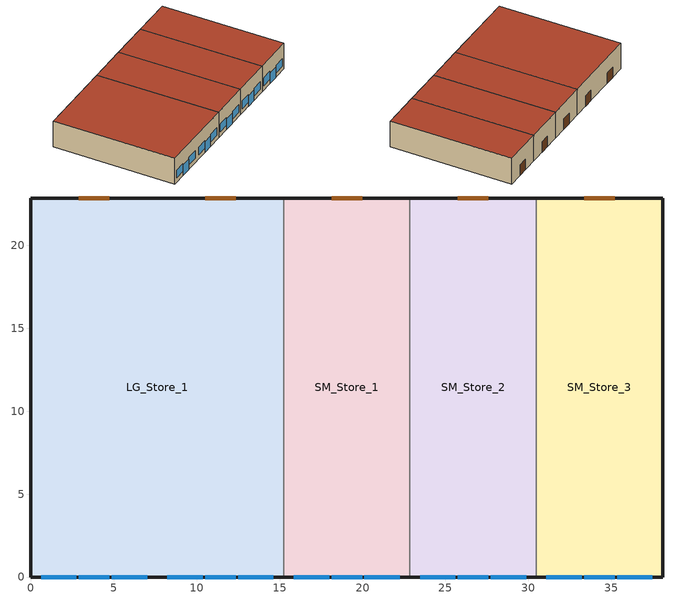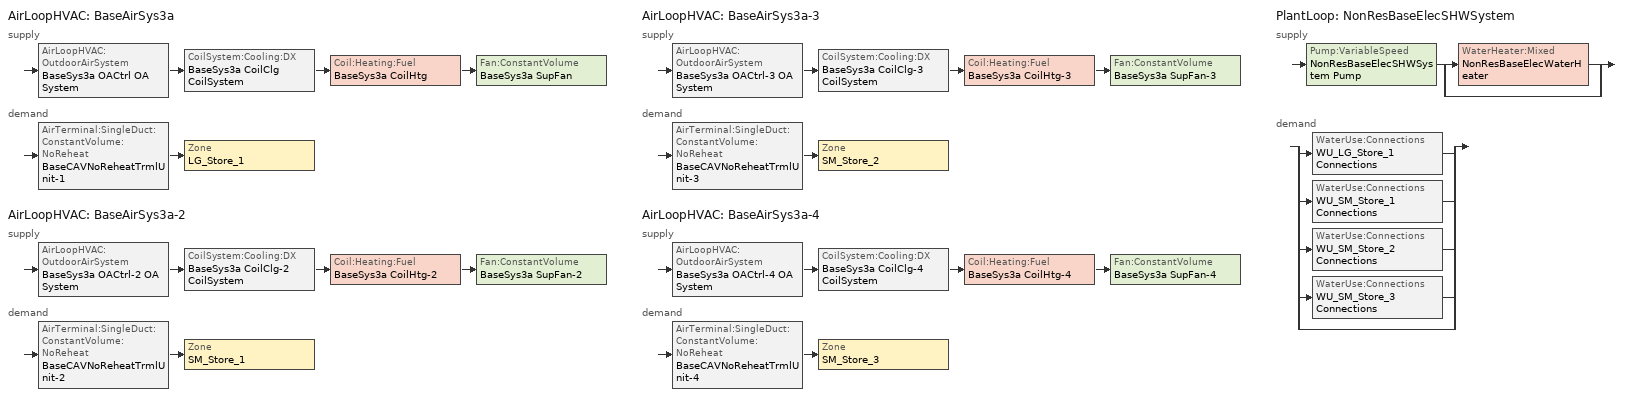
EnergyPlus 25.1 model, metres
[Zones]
LG_Store_1
 floor ground (LG_Store_1_Floor SlabOnOrBelowGradeF073): 15.24,22.86 15.24,0 0,0 0,22.86 z0
 wall outside (ExtWall_MetalFramed_NonRes): 15.24,22.86 0,22.86 0,0 15.24,0 z0:5.18
 wall to SM_Store_1 (IntWall_MetalFramed): 15.24,0 15.24,22.86 z0:5.18
 window (FixedWindow_NonRes): 2.9,0 4.73,0 / 10.52,0 12.35,0 z0:2.13; 0.61,0 2.74,0 / 4.88,0 7.01,0 / 8.23,0 10.36,0 / 12.5,0 14.63,0 z0.91:2.43
 door (ExtOpaqueDoorU145): 4.73,22.86 2.9,22.86 / 12.35,22.86 10.52,22.86 z0:2.13
 roof outside (FlatRoof_WoodFramingAndOther_NonRes): 15.24,0 15.24,22.86 0,22.86 0,0 z5.18
SM_Store_1
 floor ground (SM_Store_1_Floor SlabOnOrBelowGradeF073): 22.86,22.86 22.86,0 15.24,0 15.24,22.86 z0
 wall outside (ExtWall_MetalFramed_NonRes): 15.24,0 22.86,0 / 22.86,22.86 15.24,22.86 z0:5.18
 wall to SM_Store_2 (IntWall_MetalFramed): 22.86,0 22.86,22.86 z0:5.18
 window (FixedWindow_NonRes): 18.14,0 19.97,0 z0:2.13; 15.85,0 17.98,0 / 20.12,0 22.25,0 z0.91:2.43
 door (ExtOpaqueDoorU145): 19.97,22.86 18.14,22.86 z0:2.13
 roof outside (FlatRoof_WoodFramingAndOther_NonRes): 22.86,0 22.86,22.86 15.24,22.86 15.24,0 z5.18
SM_Store_2
 floor ground (SM_Store_2_Floor SlabOnOrBelowGradeF073): 30.48,22.86 30.48,0 22.86,0 22.86,22.86 z0
 wall outside (ExtWall_MetalFramed_NonRes): 22.86,0 30.48,0 / 30.48,22.86 22.86,22.86 z0:5.18
 wall to SM_Store_3 (IntWall_MetalFramed): 30.48,0 30.48,22.86 z0:5.18
 window (FixedWindow_NonRes): 25.76,0 27.58,0 z0:2.13; 23.47,0 25.6,0 / 27.74,0 29.87,0 z0.91:2.43
 door (ExtOpaqueDoorU145): 27.58,22.86 25.76,22.86 z0:2.13
 roof outside (FlatRoof_WoodFramingAndOther_NonRes): 30.48,0 30.48,22.86 22.86,22.86 22.86,0 z5.18
SM_Store_3
 floor ground (SM_Store_3_Floor SlabOnOrBelowGradeF073): 38.1,22.86 38.1,0 30.48,0 30.48,22.86 z0
 wall outside (ExtWall_MetalFramed_NonRes): 30.48,0 38.1,0 38.1,22.86 30.48,22.86 z0:5.18
 window (FixedWindow_NonRes): 33.38,0 35.2,0 z0:2.13; 31.09,0 33.22,0 / 35.36,0 37.49,0 z0.91:2.43
 door (ExtOpaqueDoorU145): 35.2,22.86 33.38,22.86 z0:2.13
 roof outside (FlatRoof_WoodFramingAndOther_NonRes): 38.1,0 38.1,22.86 30.48,22.86 30.48,0 z5.18
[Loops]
AirLoopHVAC 'BaseAirSys3a'
 supply: AirLoopHVAC:OutdoorAirSystem 'BaseSys3a OACtrl OA System' > CoilSystem:Cooling:DX 'BaseSys3a CoilClg CoilSystem' > Coil:Heating:Fuel 'BaseSys3a CoilHtg' > Fan:ConstantVolume 'BaseSys3a SupFan'
 demand: AirTerminal:SingleDuct:ConstantVolume:NoReheat 'BaseCAVNoReheatTrmlUnit-1' > Zone 'LG_Store_1'
AirLoopHVAC 'BaseAirSys3a-2'
 supply: AirLoopHVAC:OutdoorAirSystem 'BaseSys3a OACtrl-2 OA System' > CoilSystem:Cooling:DX 'BaseSys3a CoilClg-2 CoilSystem' > Coil:Heating:Fuel 'BaseSys3a CoilHtg-2' > Fan:ConstantVolume 'BaseSys3a SupFan-2'
 demand: AirTerminal:SingleDuct:ConstantVolume:NoReheat 'BaseCAVNoReheatTrmlUnit-2' > Zone 'SM_Store_1'
AirLoopHVAC 'BaseAirSys3a-3'
 supply: AirLoopHVAC:OutdoorAirSystem 'BaseSys3a OACtrl-3 OA System' > CoilSystem:Cooling:DX 'BaseSys3a CoilClg-3 CoilSystem' > Coil:Heating:Fuel 'BaseSys3a CoilHtg-3' > Fan:ConstantVolume 'BaseSys3a SupFan-3'
 demand: AirTerminal:SingleDuct:ConstantVolume:NoReheat 'BaseCAVNoReheatTrmlUnit-3' > Zone 'SM_Store_2'
AirLoopHVAC 'BaseAirSys3a-4'
 supply: AirLoopHVAC:OutdoorAirSystem 'BaseSys3a OACtrl-4 OA System' > CoilSystem:Cooling:DX 'BaseSys3a CoilClg-4 CoilSystem' > Coil:Heating:Fuel 'BaseSys3a CoilHtg-4' > Fan:ConstantVolume 'BaseSys3a SupFan-4'
 demand: AirTerminal:SingleDuct:ConstantVolume:NoReheat 'BaseCAVNoReheatTrmlUnit-4' > Zone 'SM_Store_3'
PlantLoop 'NonResBaseElecSHWSystem'
 supply: Pump:VariableSpeed 'NonResBaseElecSHWSystem Pump' > split
  | WaterHeater:Mixed 'NonResBaseElecWaterHeater'
  | bypass
 demand: split
  | WaterUse:Connections 'WU_LG_Store_1 Connections'
  | WaterUse:Connections 'WU_SM_Store_1 Connections'
  | WaterUse:Connections 'WU_SM_Store_2 Connections'
  | WaterUse:Connections 'WU_SM_Store_3 Connections'
  | bypass
[Building]
RetailStripMall: North Axis {deg}=0; Loads Convergence Tolerance Value {W}=0.5; Temperature Convergence Tolerance Value {deltaC}=0.5; Solar Distribution=FullExterior; Maximum Number of Warmup Days=50
[Site:Location]
OAKLAND INTL: Latitude {deg}=38.58; Longitude {deg}=-121.49; Time Zone {hr}=-8; Elevation {m}=2.4384
[SizingPeriod:DesignDay] Day of Month=21; Dry-Bulb Temperature Range Modifier Type=DefaultMultipliers; Humidity Condition Type=WetBulb; Barometric Pressure {Pa}=101284; Wind Speed {m/s}=3; Rain Indicator=No; Snow Indicator=No; Daylight Saving Time Indicator=No
Name | Month | Day Type | Maximum Dry-Bulb Temperature {C} | Daily Dry-Bulb Temperature Range {deltaC} | Wetbulb or DewPoint at Maximum Dry-Bulb {C} | Wind Direction {deg} | Solar Model Indicator | ASHRAE Clear Sky Optical Depth for Beam Irradiance (taub) | ASHRAE Clear Sky Optical Depth for Diffuse Irradiance (taud) | Sky Clearness
OAKLAND INTL  August .4% Condns DB=>MCWB | 8 | SummerDesignDay | 30.3 | 7.8 | 19 | 310 | ASHRAETau | 0.349 | 2.465
OAKLAND INTL  July .4% Condns DB=>MCWB | 7 | SummerDesignDay | 28.9 | 7.7 | 19.3 | 310 | ASHRAETau | 0.369 | 2.413
OAKLAND INTL  June .4% Condns DB=>MCWB | 6 | SummerDesignDay | 31.1 | 8.3 | 18.5 | 310 | ASHRAETau | 0.36 | 2.435
OAKLAND INTL  November .4% Condns DB=>MCWB | 11 | SummerDesignDay | 23.4 | 8.3 | 15 | 310 | ASHRAETau | 0.324 | 2.548
OAKLAND INTL  October .4% Condns DB=>MCWB | 10 | SummerDesignDay | 29.4 | 9.6 | 16.7 | 310 | ASHRAETau | 0.34 | 2.521
OAKLAND INTL  September .4% Condns DB=>MCWB | 9 | SummerDesignDay | 32.2 | 9.2 | 18.6 | 310 | ASHRAETau | 0.348 | 2.454
OAKLAND INTL Ann Htg 99.6% Condns DB | 1 | WinterDesignDay | 2.7 | 0 | 2.7 | 50 | ASHRAEClearSky |  |  | 0
[Site:WaterMainsTemperature]
Calculation Method=Schedule; Temperature Schedule=WaterMainCZ03
[Material]
Name | Roughness | Thickness {m} | Conductivity {W/m-K} | Density {kg/m3} | Specific Heat {J/kg-K} | Thermal Absorptance | Solar Absorptance | Visible Absorptance
Air - Metal Wall Framing - 16 or 24 in. OC | Smooth | 0.1397 | 1.22017 | 1.28148 | 1004.832 | 0.9 | 0.7 | 0.7
ExtWall_MetalFramed_NonRes Insulation | Smooth | 0.0023876 | 0.0230188 | 16.0185 | 1130.436 | 0.9 | 0.7 | 0.7
Gypsum Board - 5/8 in. | MediumRough | 0.016002 | 0.158656 | 640.739 | 1130.436 | 0.9 | 0.7 | 0.8
Metal Standing Seam - 1/16 in. | Smooth | 0.0015875 | 15.363 | 7820.53 | 502.416 | 0.85 | 0.92 | 0.85
Stucco - 7/8 in. | MediumRough | 0.022352 | 0.700948 | 1855.1 | 837.36 | 0.9 | 0.7 | 0.8
Built-up roofing | Rough | 0.0002413 | 0.023072 | 17940.7 | 6.10864e+06 | 0.9 | 0.7 | 0.8
FlatRoof_WoodFramingAndOther_NonRes Insulation | Smooth | 0.063754 | 0.0230188 | 16.0185 | 1130.436 | 0.9 | 0.7 | 0.8
[Material:NoMass]
ExtOpaqueDoorU145 Material: Roughness=MediumSmooth; Thermal Resistance {m2-K/W}=0.00212643; Thermal Absorptance=0.9; Solar Absorptance=0.7; Visible Absorptance=0.7
[WindowMaterial:SimpleGlazingSystem]
FixedWindow_NonRes Material: U-Factor {W/m2-K}=4.20191; Solar Heat Gain Coefficient=0.525; Visible Transmittance=0.42
[Construction]
FixedWindow_NonRes: FixedWindow_NonRes Material
IntWall_MetalFramed: Gypsum Board - 5/8 in., Air - Metal Wall Framing - 16 or 24 in. OC, Gypsum Board - 5/8 in.
ExtWall_MetalFramed_NonRes: Stucco - 7/8 in., ExtWall_MetalFramed_NonRes Insulation, Air - Metal Wall Framing - 16 or 24 in. OC, Gypsum Board - 5/8 in.
ExtOpaqueDoorU145: ExtOpaqueDoorU145 Material
FlatRoof_WoodFramingAndOther_NonRes: Built-up roofing, Metal Standing Seam - 1/16 in., FlatRoof_WoodFramingAndOther_NonRes Insulation, Gypsum Board - 5/8 in.
[Construction:FfactorGroundFloor] F-Factor {W/m-K}=1.26344
Name | Area {m2} | PerimeterExposed {m}
LG_Store_1_Floor SlabOnOrBelowGradeF073 | 348.3864 | 53.34
SM_Store_1_Floor SlabOnOrBelowGradeF073; SM_Store_2_Floor SlabOnOrBelowGradeF073 | 174.1932 | 15.24
SM_Store_3_Floor SlabOnOrBelowGradeF073 | 174.1932 | 38.1
[Zone] Type=1; Multiplier=1; Ceiling Height {m}=autocalculate; Volume {m3}=autocalculate; Part of Total Floor Area=Yes
Name | Floor Area {m2}
LG_Store_1 | 348.39
SM_Store_1; SM_Store_2; SM_Store_3 | 174.19
[ZoneList]
ZL_Retail_Sales_Area_Retail_Merchandise_Sales: LG_Store_1, SM_Store_1, SM_Store_2, SM_Store_3
[People]
People_Retail_Sales_Area_Retail_Merchandise_Sales: Zone or ZoneList or Space or SpaceList=ZL_Retail_Sales_Area_Retail_Merchandise_Sales; Number of People Schedule=RetailStripMallRetailOccupancy; Number of People Calculation Method=People/Area; People per Floor Area {person/m2}=0.182987; Fraction Radiant=0.3; Sensible Heat Fraction=autocalculate; Activity Level Schedule=RetailSalePeopleActivityLevel; Carbon Dioxide Generation Rate {m3/s-W}=3.82e-08; Enable ASHRAE 55 Comfort Warnings=No; Mean Radiant Temperature Calculation Type=EnclosureAveraged; Clothing Insulation Calculation Method=ClothingInsulationSchedule; Cold Stress Temperature Threshold {C}=15.56; Heat Stress Temperature Threshold {C}=30
[Lights]
Lights_Retail_Sales_Area_Retail_Merchandise_Sales: Zone or ZoneList or Space or SpaceList=ZL_Retail_Sales_Area_Retail_Merchandise_Sales; Schedule=RetailStripMallRetailLights; Design Level Calculation Method=Watts/Area; Watts per Floor Area {W/m2}=12.9167; Return Air Fraction=0; Fraction Radiant=0.58; Fraction Visible=0; Fraction Replaceable=1; Return Air Fraction Calculated from Plenum Temperature=No; Return Air Fraction Function of Plenum Temperature Coefficient 1=0; Return Air Fraction Function of Plenum Temperature Coefficient 2 {1/K}=0
[ElectricEquipment]
Equip_ZL_Retail_Sales_Area_Retail_Merchandise_Sales: Zone or ZoneList or Space or SpaceList=ZL_Retail_Sales_Area_Retail_Merchandise_Sales; Schedule=RetailStripMallRetailElecEquipment; Design Level Calculation Method=Watts/Area; Watts per Floor Area {W/m2}=4.30556; Fraction Latent=0; Fraction Radiant=0.2; Fraction Lost=0
[ZoneInfiltration:DesignFlowRate] Schedule=RetailStripMallRetailInfiltration; Design Flow Rate Calculation Method=Flow/ExteriorWallArea; Flow Rate per Exterior Surface Area {m3/s-m2}=0.00235155; Constant Term Coefficient=1; Temperature Term Coefficient=0; Velocity Term Coefficient=0.224052; Velocity Squared Term Coefficient=0; Density Basis=Outdoor
Name | Zone or ZoneList or Space or SpaceList
Infil_LG_Store_1 | LG_Store_1
Infil_SM_Store_1 | SM_Store_1
Infil_SM_Store_2 | SM_Store_2
Infil_SM_Store_3 | SM_Store_3
[Exterior:Lights] Control Option=AstronomicalClock
Name | Schedule | Design Level {W}
ExtLights_Motion_RetailStripMall | RetailStripMallExtLightingMotionCtrl | 913.537
ExtLights_NonMotion_RetailStripMall | RetailStripMallExtLightingNonMotionCtrl | 346.562
[DesignSpecification:OutdoorAir] Outdoor Air Method=Maximum; Outdoor Air Flow per Person {m3/s-person}=9.43895e-05; Outdoor Air Flow per Zone Floor Area {m3/s-m2}=0.001016; Outdoor Air Flow per Zone {m3/s}=0; Outdoor Air Flow Air Changes per Hour {1/hr}=0
DSOA_LG_Store_1; DSOA_SM_Store_1; DSOA_SM_Store_2; DSOA_SM_Store_3
[Sizing:Plant]
NonResBaseElecSHWSystem: Loop Type=Heating; Design Loop Exit Temperature {C}=57.2222; Loop Design Temperature Difference {deltaC}=44.4444; Sizing Option=NonCoincident; Zone Timesteps in Averaging Window=1
[ZoneControl:Thermostat]
ZC_ZL_Retail_Sales_Area_Retail_Merchandise_Sales: Zone or ZoneList=ZL_Retail_Sales_Area_Retail_Merchandise_Sales; Control Type Schedule=ZL_Retail_Sales_Area_Retail_Merchandise_Sales Thermostat Schedule; Control 1=TSDSP_ZL_Retail_Sales_Area_Retail_Merchandise_Sales; Temperature Difference Between Cutout And Setpoint {deltaC}=0
[ThermostatSetpoint:DualSetpoint]
TSDSP_ZL_Retail_Sales_Area_Retail_Merchandise_Sales: Heating Setpoint Temperature Schedule=RetailStripMallRetailHtgSetpt; Cooling Setpoint Temperature Schedule=RetailStripMallRetailClgSetpt
[Pump:VariableSpeed]
NonResBaseElecSHWSystem Pump: Design Maximum Flow Rate {m3/s}=Autosize; Design Pump Head {Pa}=179352; Design Power Consumption {W}=Autosize; Motor Efficiency=0.9; Fraction of Motor Inefficiencies to Fluid Stream=0; Coefficient 1 of the Part Load Performance Curve=0; Coefficient 2 of the Part Load Performance Curve=1; Coefficient 3 of the Part Load Performance Curve=0; Coefficient 4 of the Part Load Performance Curve=0; Design Minimum Flow Rate {m3/s}=0; Pump Control Type=Continuous; Design Power Sizing Method=PowerPerFlowPerPressure; Design Electric Power per Unit Flow Rate {W/(m3/s)}=348701.1; Design Shaft Power per Unit Flow Rate per Unit Head {W/((m3/s)-Pa)}=1.28205; Design Minimum Flow Rate Fraction=0
[WaterHeater:Mixed]
NonResBaseElecWaterHeater: Tank Volume {m3}=0.189271; Setpoint Temperature Schedule=SHWSystemSetpointTemp135; Deadband Temperature Difference {deltaC}=2; Maximum Temperature Limit {C}=82; Heater Control Type=Cycle; Heater Maximum Capacity {W}=20645.5; Heater Minimum Capacity {W}=0; Heater Ignition Minimum Flow Rate {m3/s}=0; Heater Ignition Delay {s}=0; Heater Fuel Type=Electricity; Heater Thermal Efficiency=1; Off Cycle Parasitic Fuel Consumption Rate {W}=0; Off Cycle Parasitic Heat Fraction to Tank=0; On Cycle Parasitic Fuel Consumption Rate {W}=0; On Cycle Parasitic Heat Fraction to Tank=0; Ambient Temperature Indicator=Schedule; Ambient Temperature Schedule=WaterHeaterAmbientTemp; Off Cycle Loss Coefficient to Ambient Temperature {W/K}=1.84782; Off Cycle Loss Fraction to Zone=1; On Cycle Loss Coefficient to Ambient Temperature {W/K}=1.84782; On Cycle Loss Fraction to Zone=1; Use Side Effectiveness=1; Source Side Effectiveness=1; Use Side Design Flow Rate {m3/s}=autosize; Source Side Design Flow Rate {m3/s}=autosize; Indirect Water Heating Recovery Time {hr}=1.5; Source Side Flow Control Mode=IndirectHeatPrimarySetpoint
[PlantLoop]
NonResBaseElecSHWSystem: Fluid Type=Water; Plant Equipment Operation Scheme=NonResBaseElecSHWSystem Operation Schemes; Maximum Loop Temperature {C}=100; Minimum Loop Temperature {C}=0; Maximum Loop Flow Rate {m3/s}=Autosize; Minimum Loop Flow Rate {m3/s}=0; Plant Loop Volume {m3}=Autocalculate; Load Distribution Scheme=Optimal; Plant Loop Demand Calculation Scheme=SingleSetpoint; Common Pipe Simulation=None; Pressure Simulation Type=None; Loop Circulation Time {minutes}=2
[PlantEquipmentList]
NonResBaseElecSHWSystem Equipment List: NonResBaseElecWaterHeater
[PlantEquipmentOperation:HeatingLoad]
NonResBaseElecSHWSystem Heating Operation Scheme: Load Range 1 Lower Limit {W}=0; Load Range 1 Upper Limit {W}=1000000000; Range 1 Equipment List=NonResBaseElecSHWSystem Equipment List
[PlantEquipmentOperationSchemes]
NonResBaseElecSHWSystem Operation Schemes: Control Scheme 1=NonResBaseElecSHWSystem Heating Operation Scheme; Control Scheme 1 Schedule=Always On Discrete
[SetpointManager:Scheduled]
NonResBaseElecSHWSystem SPM Scheduled: Control Variable=Temperature; Schedule=TargetSHWTemp135; Setpoint Node or NodeList=NonResBaseElecSHWSystem Supply Mixer Outlet Node
[WaterUse:Equipment] Flow Rate Fraction Schedule=RetailStripMallRetailServiceHotWater; Target Temperature Schedule=TargetSHWTemp135
Name | Peak Flow Rate {m3/s} | Zone
WU_LG_Store_1 | 6.03306e-06 | LG_Store_1
WU_SM_Store_1 | 3.01644e-06 | SM_Store_1
WU_SM_Store_2 | 3.01644e-06 | SM_Store_2
WU_SM_Store_3 | 3.01644e-06 | SM_Store_3
[WaterUse:Connections] Drain Water Heat Exchanger Type=None; Drain Water Heat Exchanger Destination=Plant
Name | Water Use Equipment 1
WU_LG_Store_1 Connections | WU_LG_Store_1
WU_SM_Store_1 Connections | WU_SM_Store_1
WU_SM_Store_2 Connections | WU_SM_Store_2
WU_SM_Store_3 Connections | WU_SM_Store_3
[Sizing:Zone] Zone Cooling Design Supply Air Temperature Input Method=TemperatureDifference; Zone Cooling Design Supply Air Temperature {C}=14; Zone Cooling Design Supply Air Temperature Difference {deltaC}=11.1111; Zone Heating Design Supply Air Temperature Input Method=TemperatureDifference; Zone Heating Design Supply Air Temperature {C}=40; Zone Heating Design Supply Air Temperature Difference {deltaC}=13.8889; Zone Cooling Design Supply Air Humidity Ratio {kgWater/kgDryAir}=0.0085; Zone Heating Design Supply Air Humidity Ratio {kgWater/kgDryAir}=0.008; Cooling Design Air Flow Method=DesignDay; Cooling Design Air Flow Rate {m3/s}=0; Cooling Minimum Air Flow per Zone Floor Area {m3/s-m2}=0; Cooling Minimum Air Flow {m3/s}=0; Cooling Minimum Air Flow Fraction=0; Heating Design Air Flow Method=DesignDay; Heating Design Air Flow Rate {m3/s}=0; Heating Maximum Air Flow per Zone Floor Area {m3/s-m2}=0; Heating Maximum Air Flow {m3/s}=0; Account for Dedicated Outdoor Air System=No; Zone Load Sizing Method=Sensible Load Only No Latent Load; Zone Latent Cooling Design Supply Air Humidity Ratio Input Method=HumidityRatioDifference; Zone Cooling Design Supply Air Humidity Ratio Difference {kgWater/kgDryAir}=0.005; Zone Latent Heating Design Supply Air Humidity Ratio Input Method=HumidityRatioDifference; Zone Humidification Design Supply Air Humidity Ratio Difference {kgWater/kgDryAir}=0.005
Name | Design Specification Outdoor Air Object | Heating Maximum Air Flow Fraction
LG_Store_1 | DSOA_LG_Store_1 | 0.5
SM_Store_1 | DSOA_SM_Store_1 | 0
SM_Store_2 | DSOA_SM_Store_2 | 0
SM_Store_3 | DSOA_SM_Store_3 | 0
[Sizing:System] Type of Load to Size On=Sensible; Design Outdoor Air Flow Rate {m3/s}=Autosize; Preheat Design Temperature {C}=5.68434e-14; Preheat Design Humidity Ratio {kgWater/kgDryAir}=0; Precool Design Temperature {C}=5.68434e-14; Precool Design Humidity Ratio {kgWater/kgDryAir}=0; Central Cooling Design Supply Air Temperature {C}=12.7778; Central Heating Design Supply Air Temperature {C}=35; Type of Zone Sum to Use=NonCoincident; 100% Outdoor Air in Cooling=No; 100% Outdoor Air in Heating=No; Central Cooling Design Supply Air Humidity Ratio {kgWater/kgDryAir}=0.0085; Central Heating Design Supply Air Humidity Ratio {kgWater/kgDryAir}=0.008; Cooling Supply Air Flow Rate Method=DesignDay; Cooling Supply Air Flow Rate {m3/s}=0; Cooling Supply Air Flow Rate Per Floor Area {m3/s-m2}=0.00996765; Cooling Fraction of Autosized Cooling Supply Air Flow Rate=1; Cooling Supply Air Flow Rate Per Unit Cooling Capacity {m3/s-W}=3.94755e-05; Heating Supply Air Flow Rate Method=DesignDay; Heating Supply Air Flow Rate {m3/s}=0; Heating Supply Air Flow Rate Per Floor Area {m3/s-m2}=0.00996765; Heating Fraction of Autosized Heating Supply Air Flow Rate=1; Heating Fraction of Autosized Cooling Supply Air Flow Rate=1; Heating Supply Air Flow Rate Per Unit Heating Capacity {m3/s-W}=3.15882e-05; System Outdoor Air Method=ZoneSum; Zone Maximum Outdoor Air Fraction=1; Cooling Design Capacity Method=CoolingDesignCapacity; Cooling Design Capacity {W}=Autosize; Cooling Design Capacity Per Floor Area {W/m2}=234.7; Fraction of Autosized Cooling Design Capacity=1; Heating Design Capacity Method=HeatingDesignCapacity; Heating Design Capacity {W}=Autosize; Heating Design Capacity Per Floor Area {W/m2}=157; Fraction of Autosized Heating Design Capacity=1; Central Cooling Capacity Control Method=OnOff
Name | Central Heating Maximum System Air Flow Ratio
BaseAirSys3a | 0.5
BaseAirSys3a-2; BaseAirSys3a-3; BaseAirSys3a-4 | 1
[AirTerminal:SingleDuct:ConstantVolume:NoReheat] Availability Schedule=Always On Discrete; Maximum Air Flow Rate {m3/s}=autosize
BaseCAVNoReheatTrmlUnit-2; BaseCAVNoReheatTrmlUnit-3; BaseCAVNoReheatTrmlUnit-4; BaseCAVNoReheatTrmlUnit-1
[Zone equipment]
LG_Store_1: BaseCAVNoReheatTrmlUnit-1
SM_Store_1: BaseCAVNoReheatTrmlUnit-2
SM_Store_2: BaseCAVNoReheatTrmlUnit-3
SM_Store_3: BaseCAVNoReheatTrmlUnit-4
[Fan:ConstantVolume] Availability Schedule=RetailStripMallRetailHVACAvail; Fan Total Efficiency=0.57; Pressure Rise {Pa}=891.71; Maximum Flow Rate {m3/s}=autosize; Motor Efficiency=0.88; Motor In Airstream Fraction=1
BaseSys3a SupFan-2; BaseSys3a SupFan-3; BaseSys3a SupFan-4; BaseSys3a SupFan
[Coil:Cooling:DX:SingleSpeed] Availability Schedule=Always On Discrete; Gross Rated Total Cooling Capacity {W}=autosize; Gross Rated Sensible Heat Ratio=Autosize; Gross Rated Cooling COP {W/W}=3.3; Rated Air Flow Rate {m3/s}=autosize; 2017 Rated Evaporator Fan Power Per Volume Flow Rate {W/(m3/s)}=773.3; Total Cooling Capacity Function of Temperature Curve=CoilClgDXQRatio_fTwbToadbSI; Total Cooling Capacity Function of Flow Fraction Curve=CoilClgDXSnglQRatio_fCFMRatio; Energy Input Ratio Function of Flow Fraction Curve=CoilClgDXSnglEIRRatio_fCFMRatio; Part Load Fraction Correlation Curve=CoilClgDXSEEREIRRatio_fQFrac; Minimum Outdoor Dry-Bulb Temperature for Compressor Operation {C}=-25; Condenser Type=AirCooled; Evaporative Condenser Effectiveness=0; Evaporative Condenser Air Flow Rate {m3/s}=Autosize; Evaporative Condenser Pump Rated Power Consumption {W}=Autosize; Crankcase Heater Capacity {W}=0; Maximum Outdoor Dry-Bulb Temperature for Crankcase Heater Operation {C}=0; Basin Heater Capacity {W/K}=0; Basin Heater Setpoint Temperature {C}=10
Name | Energy Input Ratio Function of Temperature Curve
BaseSys3a CoilClg-2; BaseSys3a CoilClg | CoilClgDXSEEREIR_fTwbToadbSI
BaseSys3a CoilClg-3 | CoilClgDXSEEREIR_fTwbToadbSI-2
BaseSys3a CoilClg-4 | CoilClgDXSEEREIR_fTwbToadbSI-3
[Coil:Heating:Fuel] Availability Schedule=Always On Discrete; Fuel Type=NaturalGas; Burner Efficiency=0.8; Nominal Capacity {W}=autosize; On Cycle Parasitic Electric Load {W}=0; Part Load Fraction Correlation Curve=CoilHtgFurnFIRRatio_fQRatio; Off Cycle Parasitic Fuel Load {W}=0
BaseSys3a CoilHtg; BaseSys3a CoilHtg-2; BaseSys3a CoilHtg-3; BaseSys3a CoilHtg-4
[CoilSystem:Cooling:DX] Availability Schedule=Always On Discrete
Name | Cooling Coil
BaseSys3a CoilClg CoilSystem | BaseSys3a CoilClg
BaseSys3a CoilClg-2 CoilSystem | BaseSys3a CoilClg-2
BaseSys3a CoilClg-3 CoilSystem | BaseSys3a CoilClg-3
BaseSys3a CoilClg-4 CoilSystem | BaseSys3a CoilClg-4
[Controller:OutdoorAir] Minimum Outdoor Air Flow Rate {m3/s}=0; Maximum Outdoor Air Flow Rate {m3/s}=Autosize; Economizer Control Type=NoEconomizer; Economizer Control Action Type=ModulateFlow; Economizer Maximum Limit Dry-Bulb Temperature {C}=23.8889; Economizer Maximum Limit Enthalpy {J/kg}=116300; Economizer Minimum Limit Dry-Bulb Temperature {C}=7.22222; Lockout Type=NoLockout; Minimum Limit Type=FixedMinimum; Minimum Outdoor Air Schedule=RetailStripMallRetailHVACAvail; Maximum Fraction of Outdoor Air Schedule=RetailStripMallRetailHVACAvail; High Humidity Control=No; Control High Indoor Humidity Based on Outdoor Humidity Ratio=Yes
Name | Mechanical Ventilation Controller | Heat Recovery Bypass Control Type
BaseSys3a OACtrl | BaseSys3a OACtrl Mech Vent Controller | BypassWhenOAFlowGreaterThanMinimum
BaseSys3a OACtrl-2 | BaseSys3a OACtrl-2 Mech Vent Controller | BypassWhenWithinEconomizerLimits
BaseSys3a OACtrl-3 | BaseSys3a OACtrl-3 Mech Vent Controller | BypassWhenWithinEconomizerLimits
BaseSys3a OACtrl-4 | BaseSys3a OACtrl-4 Mech Vent Controller | BypassWhenWithinEconomizerLimits
[Controller:MechanicalVentilation] Availability Schedule=RetailStripMallRetailHVACAvail; Demand Controlled Ventilation=No; System Outdoor Air Method=ZoneSum
Name | Zone or ZoneList 1 | Design Specification Outdoor Air Object Name 1
BaseSys3a OACtrl Mech Vent Controller | LG_Store_1 | DSOA_LG_Store_1
BaseSys3a OACtrl-2 Mech Vent Controller | SM_Store_1 | DSOA_SM_Store_1
BaseSys3a OACtrl-3 Mech Vent Controller | SM_Store_2 | DSOA_SM_Store_2
BaseSys3a OACtrl-4 Mech Vent Controller | SM_Store_3 | DSOA_SM_Store_3
[AirLoopHVAC] Design Supply Air Flow Rate {m3/s}=autosize; Design Return Air Flow Fraction of Supply Air Flow=1
BaseAirSys3a; BaseAirSys3a-2; BaseAirSys3a-3; BaseAirSys3a-4
[AvailabilityManager:Scheduled] Schedule=Always On Discrete
BaseSys3a OACtrl OA System Availability Manager; BaseSys3a OACtrl-2 OA System Availability Manager; BaseSys3a OACtrl-3 OA System Availability Manager; BaseSys3a OACtrl-4 OA System Availability Manager
[AvailabilityManager:NightCycle] Applicability Schedule=Always On Discrete; Fan Schedule=RetailStripMallRetailHVACAvail; Control Type=CycleOnControlZone; Thermostat Tolerance {deltaC}=1.11111; Cycling Run Time Control Type=ThermostatWithMinimumRunTime; Cycling Run Time {s}=900
Name | Control Zone or Zone List
Availability Manager Night Cycle 1 | LG_Store_1
Availability Manager Night Cycle 2 | SM_Store_1
Availability Manager Night Cycle 3 | SM_Store_2
Availability Manager Night Cycle 4 | SM_Store_3
[SetpointManager:SingleZone:Reheat] Control Variable=Temperature; Minimum Supply Air Temperature {C}=12.7778; Maximum Supply Air Temperature {C}=35
Name | Control Zone | Setpoint Node or NodeList
Setpoint Manager Single Zone Reheat 1 | LG_Store_1 | BaseSys3a SupFan Outlet Node
Setpoint Manager Single Zone Reheat 2 | SM_Store_1 | BaseSys3a SupFan-2 Outlet Node
Setpoint Manager Single Zone Reheat 3 | SM_Store_2 | BaseSys3a SupFan-3 Outlet Node
Setpoint Manager Single Zone Reheat 4 | SM_Store_3 | BaseSys3a SupFan-4 Outlet Node
[SetpointManager:MixedAir] Control Variable=Temperature
Name | Setpoint Node or NodeList
BaseSys3a OACtrl OA System Mixed Air Node OS Default SPM | BaseSys3a OACtrl OA System Mixed Air Node
BaseSys3a CoilClg Outlet Node OS Default SPM | BaseSys3a CoilClg Outlet Node
BaseSys3a CoilHtg Outlet Node OS Default SPM | BaseSys3a CoilHtg Outlet Node
BaseSys3a OACtrl-2 OA System Mixed Air Node OS Default SPM | BaseSys3a OACtrl-2 OA System Mixed Air Node
BaseSys3a CoilClg-2 Outlet Node OS Default SPM | BaseSys3a CoilClg-2 Outlet Node
BaseSys3a CoilHtg-2 Outlet Node OS Default SPM | BaseSys3a CoilHtg-2 Outlet Node
BaseSys3a OACtrl-3 OA System Mixed Air Node OS Default SPM | BaseSys3a OACtrl-3 OA System Mixed Air Node
BaseSys3a CoilClg-3 Outlet Node OS Default SPM | BaseSys3a CoilClg-3 Outlet Node
BaseSys3a CoilHtg-3 Outlet Node OS Default SPM | BaseSys3a CoilHtg-3 Outlet Node
BaseSys3a OACtrl-4 OA System Mixed Air Node OS Default SPM | BaseSys3a OACtrl-4 OA System Mixed Air Node
BaseSys3a CoilClg-4 Outlet Node OS Default SPM | BaseSys3a CoilClg-4 Outlet Node
BaseSys3a CoilHtg-4 Outlet Node OS Default SPM | BaseSys3a CoilHtg-4 Outlet Node
[Schedule:Constant]
Always On Discrete: On Off Limits, 1
[Schedule:Day:Hourly]
WaterHeaterAmbientTempDaily: Temperature, 20, 20, 20, 20, 20, 20, 20, 20, 20, 20, 20, 20, 20, 20, 20, 20, 20, 20, 20, 20, 20, 20, 20, 20
SHWSystemSetpointTemp135Daily; TargetSHWTemp135Daily: Temperature, 57.2, 57.2, 57.2, 57.2, 57.2, 57.2, 57.2, 57.2, 57.2, 57.2, 57.2, 57.2, 57.2, 57.2, 57.2, 57.2, 57.2, 57.2, 57.2, 57.2, 57.2, 57.2, 57.2, 57.2
RetailSalePeopleActivityLevelWD; RetailSalePeopleActivityLevelSat; RetailSalePeopleActivityLevelSun: Activity Level, 131.9, 131.9, 131.9, 131.9, 131.9, 131.9, 131.9, 131.9, 131.9, 131.9, 131.9, 131.9, 131.9, 131.9, 131.9, 131.9, 131.9, 131.9, 131.9, 131.9, 131.9, 131.9, 131.9, 131.9
RetailStripMallRetailOccupancyWD: Fraction, 0, 0, 0, 0, 0, 0, 0, 0.1, 0.2, 0.5, 0.5, 0.7, 0.7, 0.7, 0.7, 0.8, 0.7, 0.5, 0.5, 0.3, 0.3, 0, 0, 0
RetailStripMallRetailOccupancySat: Fraction, 0, 0, 0, 0, 0, 0, 0, 0.1, 0.2, 0.5, 0.6, 0.8, 0.8, 0.8, 0.8, 0.8, 0.8, 0.6, 0.2, 0.2, 0.2, 0.1, 0, 0
RetailStripMallRetailOccupancySun: Fraction, 0, 0, 0, 0, 0, 0, 0, 0, 0, 0.1, 0.2, 0.2, 0.4, 0.4, 0.4, 0.4, 0.4, 0.2, 0.1, 0, 0, 0, 0, 0
RetailStripMallRetailLightsWD: Fraction, 0.05, 0.05, 0.05, 0.05, 0.05, 0.05, 0.05, 0.2, 0.5, 0.85, 0.85, 0.85, 0.85, 0.85, 0.85, 0.85, 0.85, 0.85, 0.55, 0.55, 0.5, 0.2, 0.05, 0.05
RetailStripMallRetailLightsSat: Fraction, 0.05, 0.05, 0.05, 0.05, 0.05, 0.05, 0.05, 0.1, 0.3, 0.55, 0.85, 0.85, 0.85, 0.85, 0.85, 0.85, 0.85, 0.85, 0.5, 0.3, 0.3, 0.1, 0.05, 0.05
RetailStripMallRetailLightsSun: Fraction, 0.05, 0.05, 0.05, 0.05, 0.05, 0.05, 0.05, 0.05, 0.1, 0.1, 0.4, 0.4, 0.55, 0.55, 0.55, 0.55, 0.55, 0.4, 0.2, 0.05, 0.05, 0.05, 0.05, 0.05
RetailStripMallRetailElecEquipmentWD: Fraction, 0.4, 0.4, 0.4, 0.4, 0.4, 0.4, 0.6, 0.6, 0.9, 0.9, 0.9, 0.9, 0.9, 0.9, 0.9, 0.9, 0.9, 0.9, 0.9, 0.6, 0.6, 0.4, 0.4, 0.4
RetailStripMallRetailElecEquipmentSat: Fraction, 0.4, 0.4, 0.4, 0.4, 0.4, 0.4, 0.6, 0.6, 0.9, 0.9, 0.9, 0.9, 0.9, 0.9, 0.9, 0.9, 0.9, 0.9, 0.9, 0.9, 0.6, 0.6, 0.4, 0.4
RetailStripMallRetailElecEquipmentSun: Fraction, 0.4, 0.4, 0.4, 0.4, 0.4, 0.4, 0.4, 0.4, 0.6, 0.6, 0.6, 0.9, 0.9, 0.9, 0.9, 0.9, 0.9, 0.6, 0.6, 0.4, 0.4, 0.4, 0.4, 0.4
RetailStripMallRetailHVACAvailWD: OnOff, 0, 0, 0, 0, 0, 0, 1, 1, 1, 1, 1, 1, 1, 1, 1, 1, 1, 1, 1, 1, 1, 0, 0, 0
RetailStripMallRetailHVACAvailSat: OnOff, 0, 0, 0, 0, 0, 0, 1, 1, 1, 1, 1, 1, 1, 1, 1, 1, 1, 1, 1, 1, 1, 1, 0, 0
RetailStripMallRetailHVACAvailSun: OnOff, 0, 0, 0, 0, 0, 0, 0, 0, 1, 1, 1, 1, 1, 1, 1, 1, 1, 1, 1, 0, 0, 0, 0, 0
RetailStripMallRetailServiceHotWaterWD: Fraction, 0.04, 0.05, 0.05, 0.04, 0.04, 0.04, 0.04, 0.15, 0.23, 0.32, 0.41, 0.57, 0.62, 0.61, 0.5, 0.45, 0.46, 0.47, 0.42, 0.34, 0.33, 0.23, 0.13, 0.08
RetailStripMallRetailServiceHotWaterSat: Fraction, 0.11, 0.1, 0.08, 0.06, 0.06, 0.06, 0.07, 0.2, 0.24, 0.27, 0.42, 0.54, 0.59, 0.6, 0.49, 0.48, 0.47, 0.46, 0.44, 0.36, 0.29, 0.22, 0.16, 0.13
RetailStripMallRetailServiceHotWaterSun: Fraction, 0.07, 0.07, 0.07, 0.06, 0.06, 0.06, 0.07, 0.1, 0.12, 0.14, 0.29, 0.31, 0.36, 0.36, 0.34, 0.35, 0.37, 0.34, 0.25, 0.27, 0.21, 0.16, 0.1, 0.06
RetailStripMallRetailInfiltrationWD: Fraction, 1, 1, 1, 1, 1, 1, 0.25, 0.25, 0.25, 0.25, 0.25, 0.25, 0.25, 0.25, 0.25, 0.25, 0.25, 0.25, 0.25, 0.25, 0.25, 1, 1, 1
RetailStripMallRetailInfiltrationSat: Fraction, 1, 1, 1, 1, 1, 1, 0.25, 0.25, 0.25, 0.25, 0.25, 0.25, 0.25, 0.25, 0.25, 0.25, 0.25, 0.25, 0.25, 0.25, 0.25, 0.25, 1, 1
RetailStripMallRetailInfiltrationSun: Fraction, 1, 1, 1, 1, 1, 1, 1, 1, 0.25, 0.25, 0.25, 0.25, 0.25, 0.25, 0.25, 0.25, 0.25, 0.25, 0.25, 1, 1, 1, 1, 1
RetailStripMallRetailHtgSetptWD: Temperature, 15.56, 15.56, 15.56, 15.56, 15.56, 15.56, 21.11, 21.11, 21.11, 21.11, 21.11, 21.11, 21.11, 21.11, 21.11, 21.11, 21.11, 21.11, 21.11, 21.11, 21.11, 15.56, 15.56, 15.56
RetailStripMallRetailHtgSetptSat: Temperature, 15.56, 15.56, 15.56, 15.56, 15.56, 15.56, 21.11, 21.11, 21.11, 21.11, 21.11, 21.11, 21.11, 21.11, 21.11, 21.11, 21.11, 21.11, 21.11, 21.11, 21.11, 21.11, 15.56, 15.56
RetailStripMallRetailHtgSetptSun: Temperature, 15.56, 15.56, 15.56, 15.56, 15.56, 15.56, 15.56, 15.56, 21.11, 21.11, 21.11, 21.11, 21.11, 21.11, 21.11, 21.11, 21.11, 21.11, 21.11, 15.56, 15.56, 15.56, 15.56, 15.56
RetailStripMallRetailClgSetptWD: Temperature, 29.44, 29.44, 29.44, 29.44, 29.44, 29.44, 23.89, 23.89, 23.89, 23.89, 23.89, 23.89, 23.89, 23.89, 23.89, 23.89, 23.89, 23.89, 23.89, 23.89, 23.89, 29.44, 29.44, 29.44
RetailStripMallRetailClgSetptSat: Temperature, 29.44, 29.44, 29.44, 29.44, 29.44, 29.44, 23.89, 23.89, 23.89, 23.89, 23.89, 23.89, 23.89, 23.89, 23.89, 23.89, 23.89, 23.89, 23.89, 23.89, 23.89, 23.89, 29.44, 29.44
RetailStripMallRetailClgSetptSun: Temperature, 29.44, 29.44, 29.44, 29.44, 29.44, 29.44, 29.44, 29.44, 23.89, 23.89, 23.89, 23.89, 23.89, 23.89, 23.89, 23.89, 23.89, 23.89, 23.89, 29.44, 29.44, 29.44, 29.44, 29.44
RetailStripMallExtLightingNonMotionCtrlWD; RetailStripMallExtLightingNonMotionCtrlSat; RetailStripMallExtLightingNonMotionCtrlSun: Fraction, 1, 1, 1, 1, 1, 1, 1, 1, 1, 1, 1, 1, 1, 1, 1, 1, 1, 1, 1, 1, 1, 1, 1, 1
RetailStripMallExtLightingMotionCtrlWD: Fraction, 0, 0, 0, 0, 0, 1, 1, 1, 1, 1, 1, 1, 1, 1, 1, 1, 1, 1, 1, 1, 1, 1, 0, 0
RetailStripMallExtLightingMotionCtrlSat; RetailStripMallExtLightingMotionCtrlSun: Fraction, 0, 0, 0, 0, 0, 1, 1, 1, 1, 1, 1, 1, 1, 1, 1, 1, 1, 1, 1, 1, 1, 1, 1, 1
[Schedule:Week:Daily]
WaterHeaterAmbientTempWk: WaterHeaterAmbientTempDaily, WaterHeaterAmbientTempDaily, WaterHeaterAmbientTempDaily, WaterHeaterAmbientTempDaily, WaterHeaterAmbientTempDaily, WaterHeaterAmbientTempDaily, WaterHeaterAmbientTempDaily, WaterHeaterAmbientTempDaily, WaterHeaterAmbientTempDaily, WaterHeaterAmbientTempDaily, WaterHeaterAmbientTempDaily, WaterHeaterAmbientTempDaily
SHWSystemSetpointTemp135Wk: SHWSystemSetpointTemp135Daily, SHWSystemSetpointTemp135Daily, SHWSystemSetpointTemp135Daily, SHWSystemSetpointTemp135Daily, SHWSystemSetpointTemp135Daily, SHWSystemSetpointTemp135Daily, SHWSystemSetpointTemp135Daily, SHWSystemSetpointTemp135Daily, SHWSystemSetpointTemp135Daily, SHWSystemSetpointTemp135Daily, SHWSystemSetpointTemp135Daily, SHWSystemSetpointTemp135Daily
TargetSHWTemp135Wk: TargetSHWTemp135Daily, TargetSHWTemp135Daily, TargetSHWTemp135Daily, TargetSHWTemp135Daily, TargetSHWTemp135Daily, TargetSHWTemp135Daily, TargetSHWTemp135Daily, TargetSHWTemp135Daily, TargetSHWTemp135Daily, TargetSHWTemp135Daily, TargetSHWTemp135Daily, TargetSHWTemp135Daily
RetailSalePeopleActivityLevelWk: RetailSalePeopleActivityLevelSun, RetailSalePeopleActivityLevelWD, RetailSalePeopleActivityLevelWD, RetailSalePeopleActivityLevelWD, RetailSalePeopleActivityLevelWD, RetailSalePeopleActivityLevelWD, RetailSalePeopleActivityLevelSat, RetailSalePeopleActivityLevelSun, RetailSalePeopleActivityLevelWD, RetailSalePeopleActivityLevelWD, RetailSalePeopleActivityLevelSun, RetailSalePeopleActivityLevelSun
RetailStripMallExtLightingMotionCtrlWk: RetailStripMallExtLightingMotionCtrlSun, RetailStripMallExtLightingMotionCtrlWD, RetailStripMallExtLightingMotionCtrlWD, RetailStripMallExtLightingMotionCtrlWD, RetailStripMallExtLightingMotionCtrlWD, RetailStripMallExtLightingMotionCtrlWD, RetailStripMallExtLightingMotionCtrlSat, RetailStripMallExtLightingMotionCtrlSun, RetailStripMallExtLightingMotionCtrlWD, RetailStripMallExtLightingMotionCtrlWD, RetailStripMallExtLightingMotionCtrlSun, RetailStripMallExtLightingMotionCtrlSun
RetailStripMallExtLightingNonMotionCtrlWk: RetailStripMallExtLightingNonMotionCtrlSun, RetailStripMallExtLightingNonMotionCtrlWD, RetailStripMallExtLightingNonMotionCtrlWD, RetailStripMallExtLightingNonMotionCtrlWD, RetailStripMallExtLightingNonMotionCtrlWD, RetailStripMallExtLightingNonMotionCtrlWD, RetailStripMallExtLightingNonMotionCtrlSat, RetailStripMallExtLightingNonMotionCtrlSun, RetailStripMallExtLightingNonMotionCtrlWD, RetailStripMallExtLightingNonMotionCtrlWD, RetailStripMallExtLightingNonMotionCtrlSun, RetailStripMallExtLightingNonMotionCtrlSun
RetailStripMallRetailClgSetptWk: RetailStripMallRetailClgSetptSun, RetailStripMallRetailClgSetptWD, RetailStripMallRetailClgSetptWD, RetailStripMallRetailClgSetptWD, RetailStripMallRetailClgSetptWD, RetailStripMallRetailClgSetptWD, RetailStripMallRetailClgSetptSat, RetailStripMallRetailClgSetptSun, RetailStripMallRetailClgSetptWD, RetailStripMallRetailClgSetptWD, RetailStripMallRetailClgSetptSun, RetailStripMallRetailClgSetptSun
RetailStripMallRetailElecEquipmentWk: RetailStripMallRetailElecEquipmentSun, RetailStripMallRetailElecEquipmentWD, RetailStripMallRetailElecEquipmentWD, RetailStripMallRetailElecEquipmentWD, RetailStripMallRetailElecEquipmentWD, RetailStripMallRetailElecEquipmentWD, RetailStripMallRetailElecEquipmentSat, RetailStripMallRetailElecEquipmentSun, RetailStripMallRetailElecEquipmentWD, RetailStripMallRetailElecEquipmentWD, RetailStripMallRetailElecEquipmentSun, RetailStripMallRetailElecEquipmentSun
RetailStripMallRetailHVACAvailWk: RetailStripMallRetailHVACAvailSun, RetailStripMallRetailHVACAvailWD, RetailStripMallRetailHVACAvailWD, RetailStripMallRetailHVACAvailWD, RetailStripMallRetailHVACAvailWD, RetailStripMallRetailHVACAvailWD, RetailStripMallRetailHVACAvailSat, RetailStripMallRetailHVACAvailSun, RetailStripMallRetailHVACAvailWD, RetailStripMallRetailHVACAvailWD, RetailStripMallRetailHVACAvailSun, RetailStripMallRetailHVACAvailSun
RetailStripMallRetailHtgSetptWk: RetailStripMallRetailHtgSetptSun, RetailStripMallRetailHtgSetptWD, RetailStripMallRetailHtgSetptWD, RetailStripMallRetailHtgSetptWD, RetailStripMallRetailHtgSetptWD, RetailStripMallRetailHtgSetptWD, RetailStripMallRetailHtgSetptSat, RetailStripMallRetailHtgSetptSun, RetailStripMallRetailHtgSetptWD, RetailStripMallRetailHtgSetptWD, RetailStripMallRetailHtgSetptSun, RetailStripMallRetailHtgSetptSun
RetailStripMallRetailInfiltrationWk: RetailStripMallRetailInfiltrationSun, RetailStripMallRetailInfiltrationWD, RetailStripMallRetailInfiltrationWD, RetailStripMallRetailInfiltrationWD, RetailStripMallRetailInfiltrationWD, RetailStripMallRetailInfiltrationWD, RetailStripMallRetailInfiltrationSat, RetailStripMallRetailInfiltrationSun, RetailStripMallRetailInfiltrationWD, RetailStripMallRetailInfiltrationWD, RetailStripMallRetailInfiltrationSun, RetailStripMallRetailInfiltrationSun
RetailStripMallRetailLightsWk: RetailStripMallRetailLightsSun, RetailStripMallRetailLightsWD, RetailStripMallRetailLightsWD, RetailStripMallRetailLightsWD, RetailStripMallRetailLightsWD, RetailStripMallRetailLightsWD, RetailStripMallRetailLightsSat, RetailStripMallRetailLightsSun, RetailStripMallRetailLightsWD, RetailStripMallRetailLightsWD, RetailStripMallRetailLightsSun, RetailStripMallRetailLightsSun
RetailStripMallRetailOccupancyWk: RetailStripMallRetailOccupancySun, RetailStripMallRetailOccupancyWD, RetailStripMallRetailOccupancyWD, RetailStripMallRetailOccupancyWD, RetailStripMallRetailOccupancyWD, RetailStripMallRetailOccupancyWD, RetailStripMallRetailOccupancySat, RetailStripMallRetailOccupancySun, RetailStripMallRetailOccupancyWD, RetailStripMallRetailOccupancyWD, RetailStripMallRetailOccupancySun, RetailStripMallRetailOccupancySun
RetailStripMallRetailServiceHotWaterWk: RetailStripMallRetailServiceHotWaterSun, RetailStripMallRetailServiceHotWaterWD, RetailStripMallRetailServiceHotWaterWD, RetailStripMallRetailServiceHotWaterWD, RetailStripMallRetailServiceHotWaterWD, RetailStripMallRetailServiceHotWaterWD, RetailStripMallRetailServiceHotWaterSat, RetailStripMallRetailServiceHotWaterSun, RetailStripMallRetailServiceHotWaterWD, RetailStripMallRetailServiceHotWaterWD, RetailStripMallRetailServiceHotWaterSun, RetailStripMallRetailServiceHotWaterSun
[Schedule:Year]
WaterHeaterAmbientTemp: Temperature, WaterHeaterAmbientTempWk, 1, 1, 12, 31
SHWSystemSetpointTemp135: Temperature, SHWSystemSetpointTemp135Wk, 1, 1, 12, 31
TargetSHWTemp135: Temperature, TargetSHWTemp135Wk, 1, 1, 12, 31
RetailSalePeopleActivityLevel: Activity Level, RetailSalePeopleActivityLevelWk, 1, 1, 12, 31
RetailStripMallExtLightingMotionCtrl: Fraction, RetailStripMallExtLightingMotionCtrlWk, 1, 1, 12, 31
RetailStripMallExtLightingNonMotionCtrl: Fraction, RetailStripMallExtLightingNonMotionCtrlWk, 1, 1, 12, 31
RetailStripMallRetailClgSetpt: Temperature, RetailStripMallRetailClgSetptWk, 1, 1, 12, 31
RetailStripMallRetailElecEquipment: Fraction, RetailStripMallRetailElecEquipmentWk, 1, 1, 12, 31
RetailStripMallRetailHVACAvail: OnOff, RetailStripMallRetailHVACAvailWk, 1, 1, 12, 31
RetailStripMallRetailHtgSetpt: Temperature, RetailStripMallRetailHtgSetptWk, 1, 1, 12, 31
RetailStripMallRetailInfiltration: Fraction, RetailStripMallRetailInfiltrationWk, 1, 1, 12, 31
RetailStripMallRetailLights: Fraction, RetailStripMallRetailLightsWk, 1, 1, 12, 31
RetailStripMallRetailOccupancy: Fraction, RetailStripMallRetailOccupancyWk, 1, 1, 12, 31
RetailStripMallRetailServiceHotWater: Fraction, RetailStripMallRetailServiceHotWaterWk, 1, 1, 12, 31
[Schedule:Compact]
ZL_Retail_Sales_Area_Retail_Merchandise_Sales Thermostat Schedule: Through: 12/31, For: AllDays, Until: 24:00, 4
WaterMainCZ03: Through: 1/31, For: AllDays, Until: 24:00, 11.33, Through: 2/28, For: AllDays, Until: 24:00, 11.22, Through: 3/31, For: AllDays, Until: 24:00, 11.72, Through: 4/30, For: AllDays, Until: 24:00, 12.06, Through: 5/31, For: AllDays, Until: 24:00, 11.94, Through: 6/30, For: AllDays, Until: 24:00, 13.06, Through: 7/31, For: AllDays, Until: 24:00, 13.33, Through: 8/31, For: AllDays, Until: 24:00, 13.72, Through: 9/30, For: AllDays, Until: 24:00, 13.67, Through: 10/31, For: AllDays, Until: 24:00, 13.94, Through: 11/30, For: AllDays, Until: 24:00, 13.06, Through: 12/31, For: AllDays, Until: 24:00, 11.94
[Curve:Quadratic]
Name | Coefficient1 Constant | Coefficient2 x | Coefficient3 x**2 | Minimum Value of x | Maximum Value of x | Minimum Curve Output | Maximum Curve Output
CoilClgDXSnglQRatio_fCFMRatio | 0.8 | 0.2 | 0 | 0 | 100 | 0.8
CoilClgDXSnglEIRRatio_fCFMRatio | 1.156 | -0.1816 | 0.0256 | 0 | 100
CoilHtgFurnFIRRatio_fQRatio | 0.01861 | 1.09421 | -0.112819 | 0.7 | 1 | 0.73 | 1
[Curve:Cubic]
CoilClgDXSEEREIRRatio_fQFrac: Coefficient1 Constant=1; Coefficient2 x=0; Coefficient3 x**2=0; Coefficient4 x**3=0; Minimum Value of x=0.7; Maximum Value of x=1; Minimum Curve Output=1; Maximum Curve Output=1
[Curve:Biquadratic]
CoilClgDXQRatio_fTwbToadbSI: Coefficient1 Constant=0.86779; Coefficient2 x=0.014245; Coefficient3 x**2=0.000554; Coefficient4 y=-0.007569; Coefficient5 y**2=3.2e-05; Coefficient6 x*y=-0.000191; Minimum Value of x=13.89; Maximum Value of x=25; Minimum Value of y=23.89; Maximum Value of y=46.11; Minimum Curve Output=0.77; Maximum Curve Output=1.29
[Table:IndependentVariable]
CoilClgDXSEEREIR_fTwbToadbSI_IndependentVariable_0; CoilClgDXSEEREIR_fTwbToadbSI-2_IndependentVariable_0; CoilClgDXSEEREIR_fTwbToadbSI-3_IndependentVariable_0: Cubic, Constant, 13.89, 25, Temperature, 13.89, 19.44, 25
CoilClgDXSEEREIR_fTwbToadbSI_IndependentVariable_1; CoilClgDXSEEREIR_fTwbToadbSI-2_IndependentVariable_1; CoilClgDXSEEREIR_fTwbToadbSI-3_IndependentVariable_1: Cubic, Constant, 27.78, 43.33, Temperature, 27.78, 35, 43.33
[Table:IndependentVariableList]
CoilClgDXSEEREIR_fTwbToadbSI_IndependentVariableList: CoilClgDXSEEREIR_fTwbToadbSI_IndependentVariable_0, CoilClgDXSEEREIR_fTwbToadbSI_IndependentVariable_1
CoilClgDXSEEREIR_fTwbToadbSI-2_IndependentVariableList: CoilClgDXSEEREIR_fTwbToadbSI-2_IndependentVariable_0, CoilClgDXSEEREIR_fTwbToadbSI-2_IndependentVariable_1
CoilClgDXSEEREIR_fTwbToadbSI-3_IndependentVariableList: CoilClgDXSEEREIR_fTwbToadbSI-3_IndependentVariable_0, CoilClgDXSEEREIR_fTwbToadbSI-3_IndependentVariable_1
[Table:Lookup]
CoilClgDXSEEREIR_fTwbToadbSI: CoilClgDXSEEREIR_fTwbToadbSI_IndependentVariableList, DivisorOnly, 1, Dimensionless, 0.916875, 1.16301, 1.41138, 0.78414, 1, 1.21791, 0.690413, 0.884805, 1.08116
CoilClgDXSEEREIR_fTwbToadbSI-2: CoilClgDXSEEREIR_fTwbToadbSI-2_IndependentVariableList, DivisorOnly, 1, Dimensionless, 0.916875, 1.16301, 1.41138, 0.78414, 1, 1.21791, 0.690413, 0.884805, 1.08116
CoilClgDXSEEREIR_fTwbToadbSI-3: CoilClgDXSEEREIR_fTwbToadbSI-3_IndependentVariableList, DivisorOnly, 1, Dimensionless, 0.916875, 1.16301, 1.41138, 0.78414, 1, 1.21791, 0.690413, 0.884805, 1.08116
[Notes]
From counter.inc created by EP-Launch when running groups of files
Output files                          RetailStripMall_T24-Pre-1978-V1_3_Oakland
Run description                       T24-Pre-1978-V1: 3: Oakland
Parent Run
Run Flag                              True
Weather                               USA_CA_724930_METRO-OAKLAND-INTL_TMY_2000-2020K.epw
Default equipment values. May be overridden by later values.
End of default equipment values.
Case                                            T24-Pre-1978-V1
City                                            Oakland
